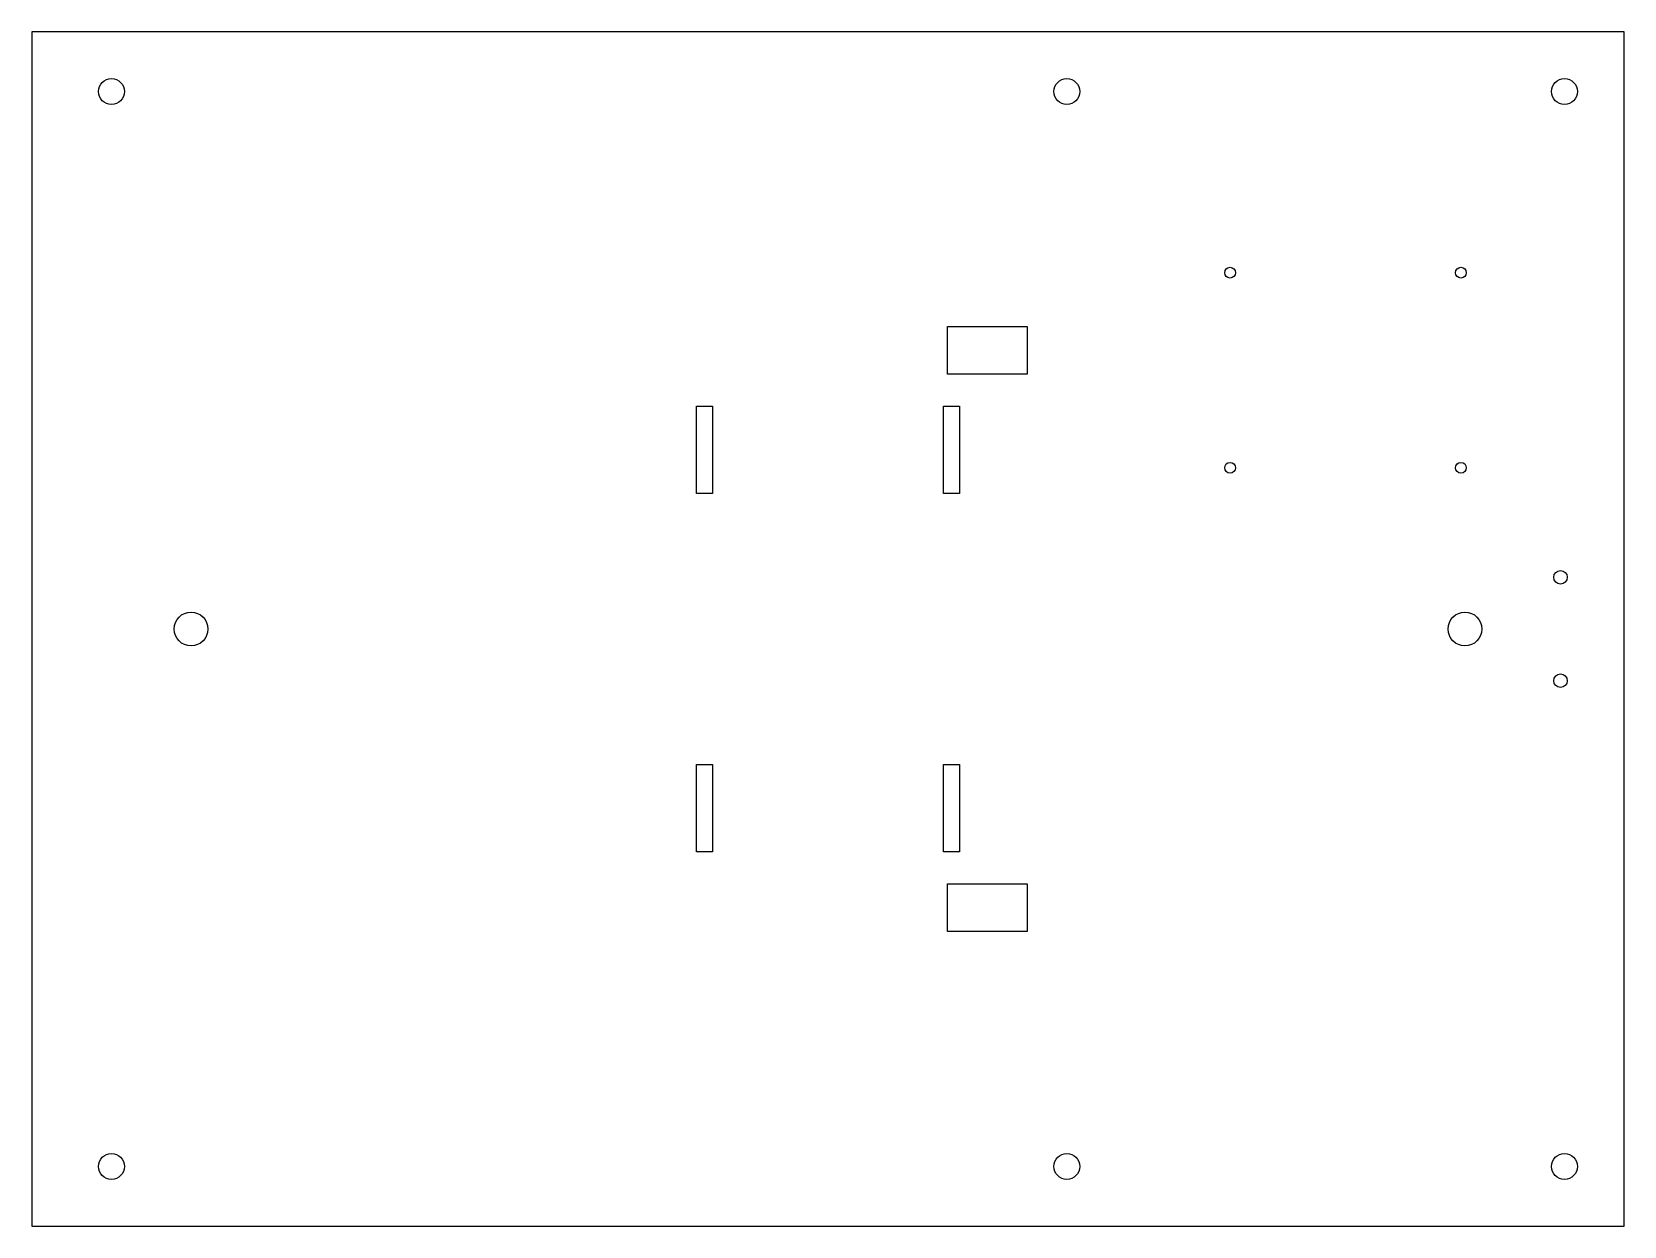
# Model space of a CAD drawing. Header units: millimetres. Extents: x -200 to 200, y -150 to 150.
import ezdxf

# ---------------------------------------------------------------- set-up
doc = ezdxf.new("R2010")
doc.units = ezdxf.units.MM

msp = doc.modelspace()

# ---------------------------------------------------------------- linework, layer by layer
for p, q in [((200, 150), (-200, 150)), ((-200, 150), (-200, -150)), ((200, -150), (200, 150)), ((30, 64), (30, 76)), ((30, 76), (50, 76)), ((50, 76), (50, 64)), ((50, 64), (30, 64)), ((-33, 34), (-33, 56)), ((-33, 56), (-29, 56)), ((-29, 56), (-29, 34)), ((29, 34), (29, 56)), ((29, 56), (33, 56)), ((33, 56), (33, 34)), ((-29, 34), (-33, 34)), ((33, 34), (29, 34)), ((-33, -56), (-33, -34)), ((-33, -34), (-29, -34)), ((-29, -34), (-29, -56)), ((29, -56), (29, -34)), ((29, -34), (33, -34)), ((33, -34), (33, -56)), ((-29, -56), (-33, -56)), ((33, -56), (29, -56)), ((30, -76), (30, -64)), ((30, -64), (50, -64)), ((50, -64), (50, -76)), ((50, -76), (30, -76)), ((-200, -150), (200, -150))]:
    msp.add_line(p, q)
for centre, radius in [((-180, 135), 3.25), ((60, 135), 3.25), ((185, 135), 3.25), ((101, 89.5), 1.35), ((159, 89.5), 1.35), ((101, 40.5), 1.35), ((159, 40.5), 1.35), ((184, 13), 1.7), ((-160, 0), 4.25), ((160, 0), 4.25), ((184, -13), 1.7), ((-180, -135), 3.25), ((60, -135), 3.25), ((185, -135), 3.25)]:
    msp.add_circle(centre, radius)

doc.saveas('drawing.dxf')
